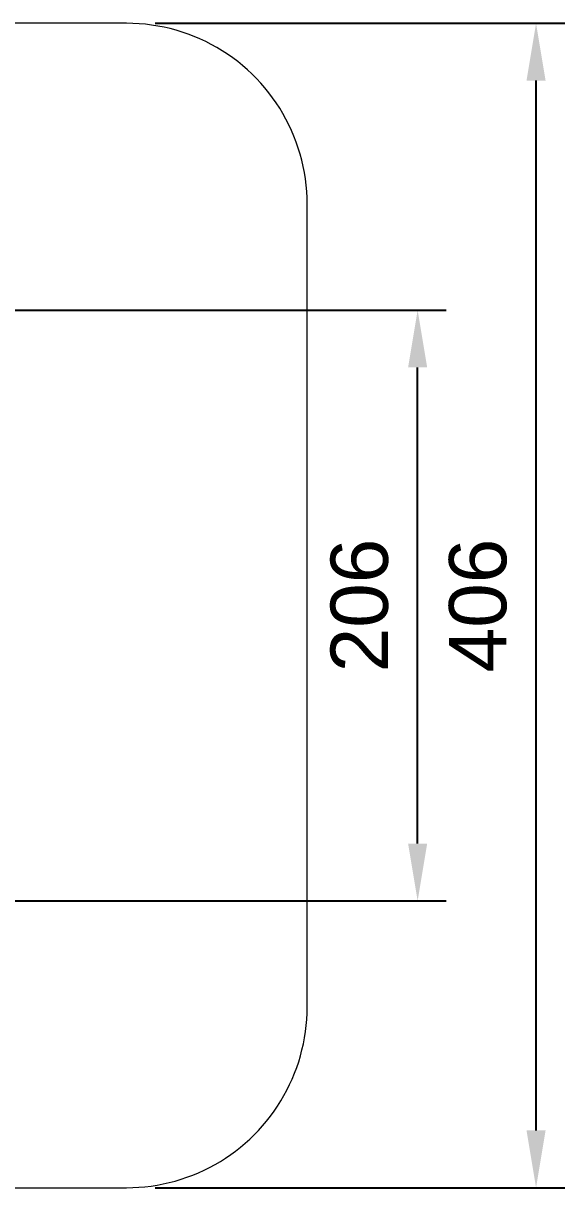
# Model space of a CAD drawing. Header units: millimetres. Extents: x 8434 to 10928, y 788 to 2545.
# Drawn here: x 8858.5 to 9047.4, y 837.5 to 1243.5 of the extents above; entities that cross this region are included whole.
import ezdxf

# ---------------------------------------------------------------- set-up
doc = ezdxf.new("R2010")
doc.units = ezdxf.units.MM
doc.layers.add('ZANO_R', color=7, linetype='Continuous', lineweight=0)
doc.layers.add('ZANO_W', color=1, linetype='Continuous', lineweight=0)
doc.styles.get("Standard").update_dxf_attribs({"font": 'ARIALUNI.TTF'})
doc.dimstyles.new('pl i ang', dxfattribs={"dimtxt": 50, "dimasz": 50, "dimexe": 1.25, "dimexo": 0.625, "dimgap": 10, "dimtad": 1, "dimtoh": 1, "dimtxsty": 'Standard', "dimcen": 2.5, "dimclrd": 1, "dimclre": 1, "dimclrt": 1, "dimadec": 0, "dimazin": 0, "dimtfac": 1, "dimtmove": 0, "dimatfit": 3, "dimfxl": 1, "dimarcsym": 1})

# ---------------------------------------------------------------- blocks, each defined once
blk = doc.blocks.new('*D422')
at = {"layer": 'ZANO_W', "color": 1, "lineweight": -2}
for p, q in [((8837.54, 1143.54), (9006.07, 1143.54)), ((8996.07, 957.54), (8996.07, 1123.54)), ((8838.77, 937.54), (9006.07, 937.54))]:
    blk.add_line(p, q, dxfattribs=at)
at = {"layer": 'ZANO_W', "color": 1}
for points in [[(8999.4, 1123.54), (8992.74, 1123.54), (8996.07, 1143.54)], [(8992.74, 957.54), (8999.4, 957.54), (8996.07, 937.54)]]:
    blk.add_solid(points, dxfattribs=at)
at = {"layer": 'ZANO_W', "color": 1, "insert": (8975.85, 1040.54), "char_height": 20, "attachment_point": 5, "rotation": 90}
blk.add_mtext('206', dxfattribs=at)
blk = doc.blocks.new('*D423')
at = {"layer": 'ZANO_W', "color": 1, "lineweight": -2}
for p, q in [((8904.54, 1243.54), (9047.37, 1243.54)), ((9037.37, 857.54), (9037.37, 1223.54)), ((8904.54, 837.54), (9047.37, 837.54))]:
    blk.add_line(p, q, dxfattribs=at)
at = {"layer": 'ZANO_W', "color": 1}
for points in [[(9040.7, 1223.54), (9034.03, 1223.54), (9037.37, 1243.54)], [(9034.03, 857.54), (9040.7, 857.54), (9037.37, 837.54)]]:
    blk.add_solid(points, dxfattribs=at)
at = {"layer": 'ZANO_W', "color": 1, "insert": (9017.15, 1040.54), "char_height": 20, "attachment_point": 5, "rotation": 90}
blk.add_mtext('406', dxfattribs=at)

msp = doc.modelspace()

# ---------------------------------------------------------------- linework, layer by layer
at = {"layer": 'ZANO_R'}
for p, q in [((8894.54, 1243.54), (8614.54, 1243.54)), ((8861.04, 1243.54), (8859.54, 1243.54)), ((8867.54, 1243.54), (8866.04, 1243.54)), ((8896.73, 1243.5), (8894.54, 1243.54)), ((8898.93, 1243.39), (8896.73, 1243.5)), ((8901.12, 1243.2), (8898.93, 1243.39)), ((8903.3, 1242.93), (8901.12, 1243.2)), ((8905.48, 1242.58), (8903.3, 1242.93)), ((8907.63, 1242.16), (8905.48, 1242.58)), ((8909.78, 1241.67), (8907.63, 1242.16)), ((8911.9, 1241.1), (8909.78, 1241.67)), ((8914, 1240.46), (8911.9, 1241.1)), ((8916.08, 1239.74), (8914, 1240.46)), ((8918.14, 1238.95), (8916.08, 1239.74)), ((8920.16, 1238.09), (8918.14, 1238.95)), ((8922.15, 1237.16), (8920.16, 1238.09)), ((8924.11, 1236.17), (8922.15, 1237.16)), ((8926.04, 1235.1), (8924.11, 1236.17)), ((8927.92, 1233.97), (8926.04, 1235.1)), ((8929.76, 1232.77), (8927.92, 1233.97)), ((8931.57, 1231.51), (8929.76, 1232.77)), ((8933.32, 1230.19), (8931.57, 1231.51)), ((8935.03, 1228.8), (8933.32, 1230.19)), ((8936.69, 1227.36), (8935.03, 1228.8)), ((8938.3, 1225.86), (8936.69, 1227.36)), ((8939.85, 1224.3), (8938.3, 1225.86)), ((8941.35, 1222.7), (8939.85, 1224.3)), ((8942.8, 1221.04), (8941.35, 1222.7)), ((8944.18, 1219.33), (8942.8, 1221.04)), ((8945.5, 1217.57), (8944.18, 1219.33)), ((8946.76, 1215.77), (8945.5, 1217.57)), ((8947.96, 1213.93), (8946.76, 1215.77)), ((8949.09, 1212.04), (8947.96, 1213.93)), ((8950.16, 1210.12), (8949.09, 1212.04)), ((8951.16, 1208.16), (8950.16, 1210.12)), ((8952.09, 1206.17), (8951.16, 1208.16)), ((8952.95, 1204.14), (8952.09, 1206.17)), ((8953.74, 1202.09), (8952.95, 1204.14)), ((8954.45, 1200.01), (8953.74, 1202.09)), ((8955.09, 1197.91), (8954.45, 1200.01)), ((8955.66, 1195.78), (8955.09, 1197.91)), ((8956.16, 1193.64), (8955.66, 1195.78)), ((8956.58, 1191.48), (8956.16, 1193.64)), ((8956.92, 1189.31), (8956.58, 1191.48)), ((8957.19, 1187.13), (8956.92, 1189.31)), ((8957.38, 1184.94), (8957.19, 1187.13)), ((8957.5, 1182.74), (8957.38, 1184.94)), ((8957.54, 1180.54), (8957.5, 1182.74)), ((8957.54, 900.54), (8957.54, 1180.54)), ((8957.39, 896.24), (8957.5, 898.39)), ((8957.5, 898.39), (8957.54, 900.54)), ((8956.95, 891.96), (8957.21, 894.1)), ((8957.21, 894.1), (8957.39, 896.24)), ((8956.22, 887.72), (8956.62, 889.84)), ((8956.62, 889.84), (8956.95, 891.96)), ((8955.2, 883.54), (8955.74, 885.62)), ((8955.74, 885.62), (8956.22, 887.72)), ((8953.9, 879.44), (8954.58, 881.48)), ((8954.58, 881.48), (8955.2, 883.54)), ((8952.32, 875.44), (8953.14, 877.43)), ((8953.14, 877.43), (8953.9, 879.44)), ((8950.47, 871.56), (8951.43, 873.48)), ((8951.43, 873.48), (8952.32, 875.44)), ((8948.36, 867.81), (8949.45, 869.66)), ((8949.45, 869.66), (8950.47, 871.56)), ((8946, 864.21), (8947.21, 865.99)), ((8947.21, 865.99), (8948.36, 867.81)), ((8942.02, 859.14), (8943.41, 860.78)), ((8943.41, 860.78), (8944.73, 862.47)), ((8944.73, 862.47), (8946, 864.21)), ((8939.08, 855.99), (8940.58, 857.54)), ((8940.58, 857.54), (8942.02, 859.14)), ((8934.29, 851.67), (8935.94, 853.06)), ((8935.94, 853.06), (8937.54, 854.5)), ((8937.54, 854.5), (8939.08, 855.99)), ((8929.09, 847.86), (8930.87, 849.07)), ((8930.87, 849.07), (8932.6, 850.34)), ((8932.6, 850.34), (8934.29, 851.67)), ((8921.59, 843.65), (8923.52, 844.6)), ((8923.52, 844.6), (8925.41, 845.63)), ((8925.41, 845.63), (8927.27, 846.71)), ((8927.27, 846.71), (8929.09, 847.86)), ((8911.53, 839.88), (8913.59, 840.49)), ((8913.59, 840.49), (8915.63, 841.18)), ((8915.63, 841.18), (8917.65, 841.93)), ((8917.65, 841.93), (8919.63, 842.76)), ((8919.63, 842.76), (8921.59, 843.65)), ((8614.54, 837.54), (8894.54, 837.54)), ((8894.54, 837.54), (8896.69, 837.58)), ((8896.69, 837.58), (8898.83, 837.69)), ((8898.83, 837.69), (8900.98, 837.87)), ((8900.98, 837.87), (8903.11, 838.13)), ((8903.11, 838.13), (8905.24, 838.46)), ((8905.24, 838.46), (8907.35, 838.86)), ((8907.35, 838.86), (8909.45, 839.33)), ((8909.45, 839.33), (8911.53, 839.88))]:
    msp.add_line(p, q, dxfattribs=at)

# ---------------------------------------------------------------- dimensions: what is measured, and where the dimension line sits
at = {"layer": 'ZANO_W'}
for base, p1, p2, picture, middle in [((9037.37, 1243.54), (8894.54, 837.54), (8894.54, 1243.54), '*D423', (9017.15, 1040.54)), ((8996.07, 1143.54), (8828.77, 937.54), (8827.54, 1143.54), '*D422', (8975.85, 1040.54))]:
    dim = msp.add_linear_dim(base=base, p1=p1, p2=p2, angle=90, dimstyle='pl i ang', override={"dimtxt": 20, "dimasz": 20, "dimexe": 10, "dimexo": 10, "dimtoh": 0, "dimdec": 0, "dimtdec": 0, "dimtmove": 1}, dxfattribs=at)
    dim.commit()
    dim.dimension.update_dxf_attribs({"geometry": picture, "text_midpoint": middle})

doc.saveas('drawing.dxf')
